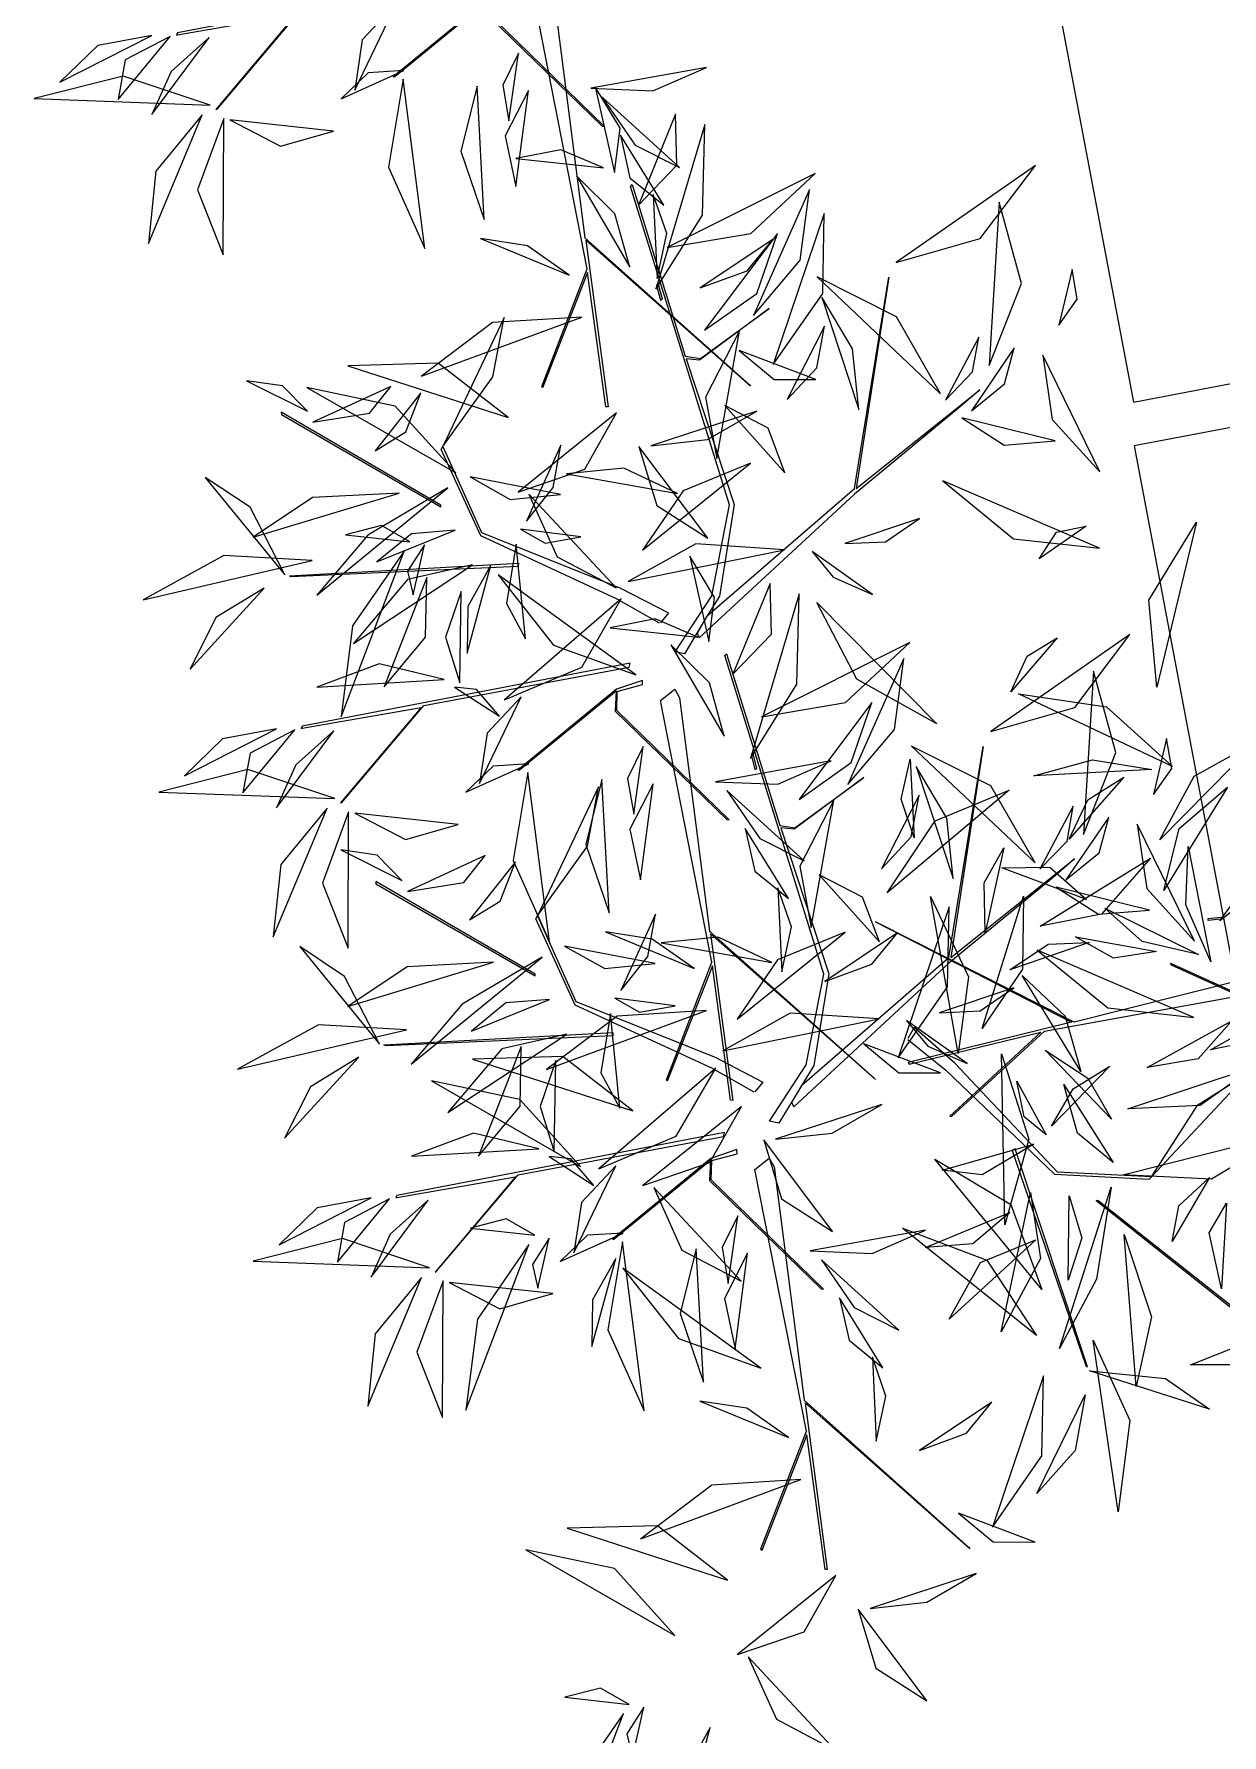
# Model space of a CAD drawing. Header units: centimetres. Extents: x 197412 to 267601, y -375791 to -305433.
# Drawn here: x 206069 to 207416, y -352221 to -350293 of the extents above; entities that cross this region are included whole.
import ezdxf

# ---------------------------------------------------------------- set-up
doc = ezdxf.new("R2010")
doc.units = ezdxf.units.CM
doc.layers.add('3-BAT C-Niveau 0', color=250, linetype='Continuous')

# ---------------------------------------------------------------- blocks, each defined once
blk = doc.blocks.new('Groupe-223-1')
at = {"linetype": 'Continuous', "flags": 128}
for points in [[(12379.01, -47828.89), (12392.49, -47826.54), (12383.37, -47837.36), (12383.51, -47837.31), (12392.8, -47826.32), (12416.06, -47821.97), (12416.19, -47821.53), (12379.02, -47828.67), (12378.9, -47828.91), (12378.97, -47828.9)], [(12433.67, -47895.58), (12428.88, -47892.84), (12413.4, -47885.69), (12408.93, -47875.89), (12409.11, -47875.55), (12413.47, -47885.29), (12429.25, -47891.59), (12434.69, -47894.4), (12433.77, -47895.53)], [(12393.15, -47907.48), (12406.63, -47905.13), (12397.51, -47915.95), (12397.65, -47915.9), (12406.95, -47904.91), (12430.21, -47900.56), (12430.33, -47900.12), (12393.16, -47907.26), (12393.05, -47907.5), (12393.12, -47907.49)], [(12444.39, -47948.75), (12439.59, -47946.01), (12424.12, -47938.86), (12419.64, -47929.07), (12419.82, -47928.73), (12424.18, -47938.47), (12439.96, -47944.77), (12445.4, -47947.58), (12444.48, -47948.7)], [(12403.87, -47960.66), (12417.34, -47958.31), (12408.22, -47969.13), (12408.36, -47969.07), (12417.66, -47958.09), (12440.92, -47953.74), (12441.05, -47953.3), (12403.88, -47960.44), (12403.76, -47960.68), (12403.83, -47960.67)]]:
    blk.add_lwpolyline(points, dxfattribs=at)
for points in [[(12417.59, -47823.48), (12414.64, -47824.48), (12403.47, -47833.64), (12403.65, -47833.61), (12414.6, -47824.66), (12414.5, -47826.97), (12427.16, -47839.25), (12427.42, -47839.29), (12414.68, -47826.89), (12414.74, -47824.71), (12417.6, -47823.95)], [(12444, -47868.72), (12425.31, -47852.17), (12427.83, -47871.07), (12427.59, -47871.05), (12425.52, -47855.83), (12420.4, -47868.9), (12420.31, -47868.73), (12425.46, -47855.4), (12419.63, -47825.73), (12421.24, -47824.46), (12421.8, -47825.43), (12425.2, -47851.88), (12443.83, -47868.53)], [(12435.44, -47898.82), (12439.6, -47892.46), (12441.6, -47882.17), (12430.38, -47846.07), (12430.55, -47845.87), (12436.59, -47865.31), (12438.3, -47865.59), (12446.11, -47859.91), (12438.21, -47865.76), (12436.7, -47865.6), (12442.14, -47882.13), (12440.47, -47892.52), (12439.08, -47894.74), (12455.78, -47880.31), (12459.67, -47856.36), (12455.98, -47880.3), (12470, -47869.11), (12467.58, -47871.22), (12455.78, -47880.94), (12438.17, -47897.22), (12437.98, -47896.72), (12439.08, -47894.74), (12436.49, -47899.05)], [(12408.86, -47882.37), (12408.86, -47882.18), (12390.78, -47871.66), (12390.81, -47871.93)], [(12391.92, -47890.31), (12391.7, -47890.19), (12417.68, -47888.77), (12417.66, -47889.16)], [(12446.15, -47952), (12450.31, -47945.63), (12452.31, -47935.35), (12441.09, -47899.25), (12441.26, -47899.04), (12447.31, -47918.49), (12449.01, -47918.77), (12456.83, -47913.08), (12448.92, -47918.93), (12447.42, -47918.78), (12452.85, -47935.3), (12451.18, -47945.7), (12449.8, -47947.92), (12466.49, -47933.48), (12470.38, -47909.54), (12466.69, -47933.48), (12480.71, -47922.29), (12478.29, -47924.39), (12466.49, -47934.12), (12448.88, -47950.4), (12448.69, -47949.89), (12449.8, -47947.92), (12447.2, -47952.23)], [(12431.74, -47902.07), (12428.78, -47903.07), (12417.61, -47912.23), (12417.79, -47912.2), (12428.75, -47903.25), (12428.64, -47905.56), (12441.3, -47917.84), (12441.57, -47917.88), (12428.82, -47905.48), (12428.88, -47903.3), (12431.74, -47902.54)], [(12458.15, -47947.31), (12439.45, -47930.77), (12441.97, -47949.66), (12441.73, -47949.64), (12439.67, -47934.42), (12434.54, -47947.49), (12434.46, -47947.33), (12439.61, -47933.99), (12433.78, -47904.32), (12435.39, -47903.05), (12435.94, -47904.02), (12439.34, -47930.47), (12457.97, -47947.12)], [(12419.57, -47935.55), (12419.58, -47935.36), (12401.49, -47924.84), (12401.52, -47925.1)], [(12402.64, -47943.49), (12402.41, -47943.37), (12428.39, -47941.95), (12428.37, -47942.34)], [(12442.45, -47955.24), (12439.49, -47956.25), (12428.32, -47965.41), (12428.5, -47965.38), (12439.46, -47956.43), (12439.35, -47958.74), (12452.01, -47971.02), (12452.28, -47971.06), (12439.53, -47958.66), (12439.59, -47956.48), (12442.46, -47955.72)], [(12468.86, -48000.48), (12450.17, -47983.94), (12452.68, -48002.84), (12452.44, -48002.82), (12450.38, -47987.59), (12445.26, -48000.67), (12445.17, -48000.5), (12450.32, -47987.17), (12444.49, -47957.49), (12446.1, -47956.23), (12446.65, -47957.2), (12450.06, -47983.65), (12468.69, -48000.29)]]:
    blk.add_lwpolyline(points, close=True, dxfattribs=at)
at = {"linetype": 'Continuous'}
for points in [[(12403.86, -47825.33, -207.06), (12399.97, -47829.45, -208.24), (12399.11, -47835.16, -209.24), (12399.11, -47835.16, -209.24), (12403.86, -47825.33, -207.06)], [(12376.11, -47828.95, -174.84), (12369.99, -47830.09, -175.45), (12365.68, -47834.27, -176.76), (12365.68, -47834.27, -176.76), (12376.11, -47828.95, -174.84)], [(12378.18, -47829.08, -174.58), (12373.1, -47831.73, -172.2), (12372.28, -47836.22, -168.43), (12372.28, -47836.22, -168.43), (12378.18, -47829.08, -174.58)], [(12382.59, -47829.2, -186.97), (12378.29, -47833.04, -187.38), (12376.12, -47837.93, -185.5), (12376.12, -47837.93, -185.5), (12382.59, -47829.2, -186.97)], [(12417.67, -47830.98, -197.01), (12415.91, -47834.58, -196.39), (12416.6, -47838.65, -196.61), (12416.6, -47838.65, -196.61), (12417.67, -47830.98, -197.01)], [(12425.89, -47834.95, -183.78), (12432.92, -47835.23, -183.14), (12438.98, -47832.59, -184.94), (12438.98, -47832.59, -184.94), (12425.89, -47834.95, -183.78)], [(12382.72, -47836.86, -186.41), (12372.85, -47833.56, -187.61), (12362.75, -47836.12, -186.97), (12362.75, -47836.12, -186.97), (12382.72, -47836.86, -186.41)], [(12404.69, -47832.93, -179.83), (12400.65, -47833.18, -178.67), (12397.56, -47836.15, -177.99), (12397.56, -47836.15, -177.99), (12404.69, -47832.93, -179.83)], [(12404.61, -47833.92, -179.52), (12402.94, -47843.9, -178.73), (12407.06, -47853.09, -177.91), (12407.06, -47853.09, -177.91), (12404.61, -47833.92, -179.52)], [(12412.98, -47834.7, -247.3), (12411.15, -47842.07, -244.69), (12413.8, -47849.83, -243.35), (12413.8, -47849.83, -243.35), (12412.98, -47834.7, -247.3)], [(12412.98, -47834.7, -247.3), (12411.15, -47842.07, -244.69), (12413.8, -47849.83, -243.35), (12413.8, -47849.83, -243.35), (12412.98, -47834.7, -247.3)], [(12418.8, -47835.2, -186.16), (12416.16, -47840.33, -185.75), (12417.37, -47846.07, -185.13), (12417.37, -47846.07, -185.13), (12418.8, -47835.2, -186.16)], [(12428.56, -47844.48, -183.73), (12429.2, -47839.48, -181.29), (12426.38, -47834.8, -179.52), (12426.38, -47834.8, -179.52), (12428.56, -47844.48, -183.73)], [(12427.16, -47835.96, -176.88), (12430.89, -47841.38, -176.9), (12435.93, -47843.93, -174.04), (12435.93, -47843.93, -174.04), (12427.16, -47835.96, -176.88)], [(12381.82, -47837.95, -186.4), (12376.57, -47844.34, -186.75), (12375.73, -47852.54, -187), (12375.73, -47852.54, -187), (12381.82, -47837.95, -186.4)], [(12384.27, -47838.36, -182.25), (12381.3, -47846.44, -178.08), (12384.21, -47853.82, -173.29), (12384.21, -47853.82, -173.29), (12384.27, -47838.36, -182.25)], [(12384.97, -47838.52, -181.99), (12390.71, -47841.52, -181.12), (12396.71, -47839.8, -179.03), (12396.71, -47839.8, -179.03), (12384.97, -47838.52, -181.99)], [(12431.27, -47848.18, -194.21), (12435.64, -47843.65, -192.81), (12435.5, -47837.89, -190.06), (12435.5, -47837.89, -190.06), (12431.27, -47848.18, -194.21)], [(12431.27, -47848.18, -194.21), (12435.64, -47843.65, -192.81), (12435.5, -47837.89, -190.06), (12435.5, -47837.89, -190.06), (12431.27, -47848.18, -194.21)], [(12429.24, -47840.27, -161.32), (12430.32, -47845.09, -161.24), (12434.14, -47848.2, -160.95), (12434.14, -47848.2, -160.95), (12429.24, -47840.27, -161.32)], [(12433.27, -47857.72, -206.43), (12438.54, -47849.32, -204.4), (12438.81, -47839.06, -204.36), (12438.81, -47839.06, -204.36), (12433.27, -47857.72, -206.43)], [(12433.27, -47857.72, -206.43), (12438.54, -47849.32, -204.4), (12438.81, -47839.06, -204.36), (12438.81, -47839.06, -204.36), (12433.27, -47857.72, -206.43)], [(12427.31, -47843.98, -183.47), (12422.47, -47841.91, -183.7), (12417.36, -47842.92, -184.07), (12417.36, -47842.92, -184.07), (12427.31, -47843.98, -183.47)], [(12427.31, -47843.98, -183.47), (12422.47, -47841.91, -183.7), (12417.36, -47842.92, -184.07), (12417.36, -47842.92, -184.07), (12427.31, -47843.98, -183.47)], [(12460.51, -47854.69, -215.07), (12470.03, -47851.96, -213.8), (12476.28, -47843.69, -214.42), (12476.28, -47843.69, -214.42), (12460.51, -47854.69, -215.07)], [(12430.29, -47855.21, -199.98), (12428.62, -47849.18, -200.36), (12424.24, -47844.87, -199.46), (12424.24, -47844.87, -199.46), (12430.29, -47855.21, -199.98)], [(12434.52, -47853.01, -194.97), (12444.02, -47851.39, -192.57), (12451.33, -47844.59, -191.31), (12451.33, -47844.59, -191.31), (12434.52, -47853.01, -194.97)], [(12433.39, -47856.51, -223.21), (12434.49, -47851.42, -222.61), (12432.95, -47846.99, -220.88), (12432.95, -47846.99, -220.88), (12433.39, -47856.51, -223.21)], [(12433.39, -47856.51, -223.21), (12434.49, -47851.42, -222.61), (12432.95, -47846.99, -220.88), (12432.95, -47846.99, -220.88), (12433.39, -47856.51, -223.21)], [(12444.31, -47860.7, -201.48), (12449.6, -47854.44, -202.35), (12450.67, -47846.4, -201.76), (12450.67, -47846.4, -201.76), (12444.31, -47860.7, -201.48)], [(12471.04, -47866.37, -228.35), (12474.71, -47857.06, -229.1), (12472.18, -47847.85, -232.12), (12472.18, -47847.85, -232.12), (12471.04, -47866.37, -228.35)], [(12446.56, -47866.26, -207.25), (12452.18, -47858.21, -205.29), (12452.35, -47849.14, -201.98), (12452.35, -47849.14, -201.98), (12446.56, -47866.26, -207.25)], [(12423.44, -47856.11, -228.81), (12418.7, -47852.79, -229.15), (12413.38, -47851.98, -227.32), (12413.38, -47851.98, -227.32), (12423.44, -47856.11, -228.81)], [(12438.28, -47857.58, -210.84), (12443.61, -47855.63, -209.98), (12446.5, -47852.08, -207.2), (12446.5, -47852.08, -207.2), (12438.28, -47857.58, -210.84)], [(12438.78, -47862.38, -207.16), (12444.7, -47858.2, -205.48), (12447.05, -47851.39, -203.83), (12447.05, -47851.39, -203.83), (12438.78, -47862.38, -207.16)], [(12438.78, -47862.38, -207.16), (12444.7, -47858.2, -205.48), (12447.05, -47851.39, -203.83), (12447.05, -47851.39, -203.83), (12438.78, -47862.38, -207.16)], [(12478.96, -47861.8, -211.21), (12481.03, -47858.85, -209.03), (12480.45, -47855.47, -206.71), (12480.45, -47855.47, -206.71), (12478.96, -47861.8, -211.21)], [(12478.96, -47861.8, -211.21), (12481.03, -47858.85, -209.03), (12480.45, -47855.47, -206.71), (12480.45, -47855.47, -206.71), (12478.96, -47861.8, -211.21)], [(12433.78, -47858.97, -203.84), (12434.01, -47858.86, -203.87), (12433.56, -47857.18, -202.04), (12433.34, -47857.28, -202.02), (12433.78, -47858.97, -203.84)], [(12465.54, -47869.57, -228.97), (12460.54, -47860.85, -227.8), (12451.53, -47856.32, -227.09), (12451.53, -47856.32, -227.09), (12465.54, -47869.57, -228.97)], [(12456.27, -47871.35, -196.26), (12455.54, -47864.49, -195.05), (12452.07, -47858.63, -196.39), (12452.07, -47858.63, -196.39), (12456.27, -47871.35, -196.26)], [(12424.85, -47860.88, -225.36), (12414.73, -47861.51, -224.7), (12406.69, -47867.59, -224), (12406.69, -47867.59, -224), (12424.85, -47860.88, -225.36)], [(12409.11, -47875.55, -197.23), (12414.77, -47867.67, -194.28), (12416.05, -47860.93, -188.42), (12416.05, -47860.93, -188.42), (12409.11, -47875.55, -197.23)], [(12442.73, -47862.45, -188.89), (12438.87, -47869.95, -185.79), (12440.17, -47876.9, -181.22), (12440.17, -47876.9, -181.22), (12442.73, -47862.45, -188.89)], [(12448.13, -47870.23, -195.33), (12451.51, -47866.63, -195.1), (12452.39, -47861.9, -194.26), (12452.39, -47861.9, -194.26), (12448.13, -47870.23, -195.33)], [(12466.08, -47870.29, -229.3), (12469.17, -47867.1, -228.25), (12469.86, -47863.15, -226.49), (12469.86, -47863.15, -226.49), (12466.08, -47870.29, -229.3)], [(12442.71, -47864.68, -215.21), (12446.66, -47867.95, -213.09), (12451.39, -47867.95, -210.46), (12451.39, -47867.95, -210.46), (12442.71, -47864.68, -215.21)], [(12469.04, -47871.5, -232.75), (12472.79, -47868.43, -233.5), (12473.88, -47864.38, -235.42), (12473.88, -47864.38, -235.42), (12469.04, -47871.5, -232.75)], [(12477.13, -47865.2, -212.86), (12478.2, -47872.47, -209.91), (12483.61, -47878.43, -208.14), (12483.61, -47878.43, -208.14), (12477.13, -47865.2, -212.86)], [(12477.13, -47865.2, -212.86), (12478.2, -47872.47, -209.91), (12483.61, -47878.43, -208.14), (12483.61, -47878.43, -208.14), (12477.13, -47865.2, -212.86)], [(12416.5, -47872.26, -220.85), (12408.58, -47866.11, -221.31), (12398.32, -47866.39, -222.56), (12398.32, -47866.39, -222.56), (12416.5, -47872.26, -220.85)], [(12393.74, -47871.56, -211.6), (12390.94, -47868.67, -211.07), (12386.84, -47868.09, -211.1), (12386.84, -47868.09, -211.1), (12393.74, -47871.56, -211.6)], [(12410.56, -47878.55, -220.09), (12403.69, -47870.96, -220.53), (12393.68, -47868.86, -219.34), (12393.68, -47868.86, -219.34), (12410.56, -47878.55, -220.09)], [(12394.38, -47872.8, -202.5), (12400.78, -47871.78, -200.11), (12403.21, -47868.73, -195.35), (12403.21, -47868.73, -195.35), (12394.38, -47872.8, -202.5)], [(12401.43, -47876.04, -218.46), (12404.89, -47873.89, -216.39), (12406.62, -47869.45, -215.43), (12406.62, -47869.45, -215.43), (12401.43, -47876.04, -218.46)], [(12447.89, -47878.53, -184.69), (12445.97, -47873.47, -183.17), (12441.06, -47870.9, -181.63), (12441.06, -47870.9, -181.63), (12447.89, -47878.53, -184.69)], [(12417.65, -47880.71, -210.57), (12425.22, -47878.12, -206.9), (12428.81, -47871.75, -202.54), (12428.81, -47871.75, -202.54), (12417.65, -47880.71, -210.57)], [(12432.69, -47875.48, -200.44), (12439.1, -47874.77, -199.26), (12444.71, -47871.53, -200.49), (12444.71, -47871.53, -200.49), (12432.69, -47875.48, -200.44)], [(12467.95, -47872.31, -232.48), (12472.75, -47875.38, -232.45), (12478.52, -47874.91, -231.83), (12478.52, -47874.91, -231.83), (12467.95, -47872.31, -232.48)], [(12418.59, -47884.01, -202.12), (12421.63, -47880.18, -201.54), (12422.49, -47875.38, -202.14), (12422.49, -47875.38, -202.14), (12418.59, -47884.01, -202.12)], [(12431.34, -47875.55, -200.73), (12433.35, -47882.24, -197.34), (12439.14, -47885.94, -193.77), (12439.14, -47885.94, -193.77), (12431.34, -47875.55, -200.73)], [(12431.34, -47875.55, -200.73), (12433.35, -47882.24, -197.34), (12439.14, -47885.94, -193.77), (12439.14, -47885.94, -193.77), (12431.34, -47875.55, -200.73)], [(12391.2, -47890.11, -214.21), (12387.24, -47882.44, -211.43), (12382.16, -47879.05, -206.15), (12382.16, -47879.05, -206.15), (12391.2, -47890.11, -214.21)], [(12412.19, -47879, -199.77), (12416.75, -47881.56, -197.57), (12422.46, -47880.98, -196.35), (12422.46, -47880.98, -196.35), (12412.19, -47879, -199.77)], [(12435.71, -47880.87, -185.42), (12429.61, -47878.01, -185.31), (12423.14, -47878.64, -184.01), (12423.14, -47878.64, -184.01), (12435.71, -47880.87, -185.42)], [(12443.99, -47877.42, -205.3), (12436.35, -47880.57, -204.92), (12431.75, -47887.29, -203.9), (12431.75, -47887.29, -203.9), (12443.99, -47877.42, -205.3)], [(12404.14, -47880.84, -221.24), (12394.34, -47881.34, -218.96), (12387.61, -47885.84, -214.31), (12387.61, -47885.84, -214.31), (12404.14, -47880.84, -221.24)], [(12409.66, -47880.24, -210.1), (12400.58, -47885.58, -209.96), (12394.8, -47892.38, -205.95), (12394.8, -47892.38, -205.95), (12409.66, -47880.24, -210.1)], [(12418.87, -47880.96, -217.22), (12422.06, -47888.04, -219.34), (12428.77, -47891.57, -221.55), (12428.77, -47891.57, -221.55), (12418.87, -47880.96, -217.22)], [(12465.78, -47879.45, -223.66), (12473.8, -47886, -222.36), (12483.54, -47887.07, -219.58), (12483.54, -47887.07, -219.58), (12465.78, -47879.45, -223.66)], [(12405.37, -47886.35, -213.12), (12402.14, -47884.5, -210.71), (12398.08, -47885.55, -208.62), (12398.08, -47885.55, -208.62), (12405.37, -47886.35, -213.12)], [(12405.37, -47886.35, -213.12), (12402.14, -47884.5, -210.71), (12398.08, -47885.55, -208.62), (12398.08, -47885.55, -208.62), (12405.37, -47886.35, -213.12)], [(12454.68, -47886.55, -172.05), (12459.31, -47886.34, -171.7), (12463.15, -47883.72, -172.02), (12463.15, -47883.72, -172.02), (12454.68, -47886.55, -172.05)], [(12454.68, -47886.55, -172.05), (12459.31, -47886.34, -171.7), (12463.15, -47883.72, -172.02), (12463.15, -47883.72, -172.02), (12454.68, -47886.55, -172.05)], [(12410.5, -47885.05, -207.72), (12405.53, -47885.43, -206.62), (12401.63, -47888.62, -205.86), (12401.63, -47888.62, -205.86), (12410.5, -47885.05, -207.72)], [(12407.03, -47886.69, -212.09), (12405.1, -47889.68, -209.87), (12405.74, -47892.37, -207.1), (12405.74, -47892.37, -207.1), (12407.03, -47886.69, -212.09)], [(12407.03, -47886.69, -212.09), (12405.1, -47889.68, -209.87), (12405.74, -47892.37, -207.1), (12405.74, -47892.37, -207.1), (12407.03, -47886.69, -212.09)], [(12417.42, -47886.62, -198.87), (12416.32, -47893.36, -195.41), (12418.46, -47897.36, -190.33), (12418.46, -47897.36, -190.33), (12417.42, -47886.62, -198.87)], [(12417.89, -47884.91, -202.35), (12420.7, -47886.5, -200.21), (12424.75, -47885.79, -199.09), (12424.75, -47885.79, -199.09), (12417.89, -47884.91, -202.35)], [(12447.85, -47887.26, -176.08), (12437.77, -47886.59, -174.79), (12430.13, -47890.85, -170.69), (12430.13, -47890.85, -170.69), (12447.85, -47887.26, -176.08)], [(12394.29, -47888.48, -223.19), (12384.28, -47887.91, -225.59), (12375.11, -47892.93, -225.79), (12375.11, -47892.93, -225.79), (12394.29, -47888.48, -223.19)], [(12394.29, -47888.48, -223.19), (12384.28, -47887.91, -225.59), (12375.11, -47892.93, -225.79), (12375.11, -47892.93, -225.79), (12394.29, -47888.48, -223.19)], [(12404.72, -47887.41, -212.64), (12398.87, -47895.86, -211.07), (12397.57, -47906.2, -212.06), (12397.57, -47906.2, -212.06), (12404.72, -47887.41, -212.64)], [(12404.72, -47887.41, -212.64), (12398.87, -47895.86, -211.07), (12397.57, -47906.2, -212.06), (12397.57, -47906.2, -212.06), (12404.72, -47887.41, -212.64)], [(12439.27, -47897.65, -183.73), (12439.92, -47892.66, -181.29), (12437.09, -47887.98, -179.52), (12437.09, -47887.98, -179.52), (12439.27, -47897.65, -183.73)], [(12450.98, -47887.44, -171.59), (12453.37, -47890.35, -169.03), (12457.83, -47892.31, -167.96), (12457.83, -47892.31, -167.96), (12450.98, -47887.44, -171.59)], [(12412.46, -47888.97, -233.25), (12405.09, -47890.64, -238.65), (12398.97, -47897.86, -241.93), (12398.97, -47897.86, -241.93), (12412.46, -47888.97, -233.25)], [(12402.45, -47902.8, -189.87), (12407.15, -47897.15, -186.93), (12407.27, -47890.38, -183.27), (12407.27, -47890.38, -183.27), (12402.45, -47902.8, -189.87)], [(12414.56, -47888.99, -204.62), (12411.94, -47893.68, -205.07), (12411.86, -47898.98, -204.23), (12411.86, -47898.98, -204.23), (12414.56, -47888.99, -204.62)], [(12415.36, -47890.08, -204.31), (12421.66, -47898.07, -204.16), (12431, -47901.43, -202.67), (12431, -47901.43, -202.67), (12415.36, -47890.08, -204.31)], [(12388.85, -47891.59, -215.73), (12383.38, -47894.94, -216.78), (12380.44, -47900.77, -215.22), (12380.44, -47900.77, -215.22), (12388.85, -47891.59, -215.73)], [(12388.85, -47891.59, -215.73), (12383.38, -47894.94, -216.78), (12380.44, -47900.77, -215.22), (12380.44, -47900.77, -215.22), (12388.85, -47891.59, -215.73)], [(12411.19, -47891.98, -229.03), (12409.4, -47897.17, -227.48), (12411.02, -47902.32, -225.66), (12411.02, -47902.32, -225.66), (12411.19, -47891.98, -229.03)], [(12441.98, -47901.36, -194.21), (12446.35, -47896.83, -192.81), (12446.21, -47891.07, -190.06), (12446.21, -47891.07, -190.06), (12441.98, -47901.36, -194.21)], [(12441.98, -47901.36, -194.21), (12446.35, -47896.83, -192.81), (12446.21, -47891.07, -190.06), (12446.21, -47891.07, -190.06), (12441.98, -47901.36, -194.21)], [(12443.98, -47910.9, -206.43), (12449.25, -47902.49, -204.4), (12449.52, -47892.24, -204.36), (12449.52, -47892.24, -204.36), (12443.98, -47910.9, -206.43)], [(12443.98, -47910.9, -206.43), (12449.25, -47902.49, -204.4), (12449.52, -47892.24, -204.36), (12449.52, -47892.24, -204.36), (12443.98, -47910.9, -206.43)], [(12416.09, -47904.26, -178.9), (12424.86, -47900.55, -176.01), (12429.33, -47892.82, -172.29), (12429.33, -47892.82, -172.29), (12416.09, -47904.26, -178.9)], [(12416.09, -47904.26, -178.9), (12424.86, -47900.55, -176.01), (12429.33, -47892.82, -172.29), (12429.33, -47892.82, -172.29), (12416.09, -47904.26, -178.9)], [(12438.03, -47897.16, -183.47), (12433.19, -47895.08, -183.7), (12428.07, -47896.1, -184.07), (12428.07, -47896.1, -184.07), (12438.03, -47897.16, -183.47)], [(12438.03, -47897.16, -183.47), (12433.19, -47895.08, -183.7), (12428.07, -47896.1, -184.07), (12428.07, -47896.1, -184.07), (12438.03, -47897.16, -183.47)], [(12441, -47908.39, -199.98), (12439.33, -47902.35, -200.36), (12434.95, -47898.04, -199.46), (12434.95, -47898.04, -199.46), (12441, -47908.39, -199.98)], [(12445.23, -47906.19, -194.97), (12454.74, -47904.56, -192.57), (12462.04, -47897.76, -191.31), (12462.04, -47897.76, -191.31), (12445.23, -47906.19, -194.97)], [(12471.23, -47907.87, -215.07), (12480.74, -47905.13, -213.8), (12486.99, -47896.86, -214.42), (12486.99, -47896.86, -214.42), (12471.23, -47907.87, -215.07)], [(12409.27, -47901.97, -200.41), (12401.88, -47900.19, -200.32), (12394.81, -47902.82, -200.54), (12394.81, -47902.82, -200.54), (12409.27, -47901.97, -200.41)], [(12455.02, -47913.87, -201.48), (12460.31, -47907.62, -202.35), (12461.38, -47899.57, -201.76), (12461.38, -47899.57, -201.76), (12455.02, -47913.87, -201.48)], [(12481.75, -47919.54, -228.35), (12485.42, -47910.24, -229.1), (12482.89, -47901.03, -232.12), (12482.89, -47901.03, -232.12), (12481.75, -47919.54, -228.35)], [(12415.51, -47906.13, -177.75), (12412.92, -47903.09, -175.38), (12410.44, -47902.84, -172.12), (12410.44, -47902.84, -172.12), (12415.51, -47906.13, -177.75)], [(12418, -47903.92, -207.06), (12414.11, -47908.04, -208.24), (12413.25, -47913.75, -209.24), (12413.25, -47913.75, -209.24), (12418, -47903.92, -207.06)], [(12449.49, -47915.56, -207.16), (12455.41, -47911.38, -205.48), (12457.76, -47904.57, -203.83), (12457.76, -47904.57, -203.83), (12449.49, -47915.56, -207.16)], [(12449.49, -47915.56, -207.16), (12455.41, -47911.38, -205.48), (12457.76, -47904.57, -203.83), (12457.76, -47904.57, -203.83), (12449.49, -47915.56, -207.16)], [(12390.26, -47907.54, -174.84), (12384.13, -47908.68, -175.45), (12379.82, -47912.86, -176.76), (12379.82, -47912.86, -176.76), (12390.26, -47907.54, -174.84)], [(12392.33, -47907.67, -174.58), (12387.24, -47910.32, -172.2), (12386.42, -47914.81, -168.43), (12386.42, -47914.81, -168.43), (12392.33, -47907.67, -174.58)], [(12396.74, -47907.79, -186.97), (12392.43, -47911.64, -187.38), (12390.26, -47916.52, -185.5), (12390.26, -47916.52, -185.5), (12396.74, -47907.79, -186.97)], [(12431.82, -47909.57, -197.01), (12430.05, -47913.17, -196.39), (12430.75, -47917.24, -196.61), (12430.75, -47917.24, -196.61), (12431.82, -47909.57, -197.01)], [(12476.25, -47922.74, -228.97), (12471.25, -47914.02, -227.8), (12462.24, -47909.5, -227.09), (12462.24, -47909.5, -227.09), (12476.25, -47922.74, -228.97)], [(12489.68, -47914.98, -211.21), (12491.74, -47912.03, -209.03), (12491.16, -47908.64, -206.71), (12491.16, -47908.64, -206.71), (12489.68, -47914.98, -211.21)], [(12489.68, -47914.98, -211.21), (12491.74, -47912.03, -209.03), (12491.16, -47908.64, -206.71), (12491.16, -47908.64, -206.71), (12489.68, -47914.98, -211.21)], [(12418.84, -47911.52, -179.83), (12414.79, -47911.77, -178.67), (12411.7, -47914.74, -177.99), (12411.7, -47914.74, -177.99), (12418.84, -47911.52, -179.83)], [(12440.03, -47913.54, -183.78), (12447.07, -47913.83, -183.14), (12453.12, -47911.18, -184.94), (12453.12, -47911.18, -184.94), (12440.03, -47913.54, -183.78)], [(12444.49, -47912.14, -203.84), (12444.72, -47912.04, -203.87), (12444.27, -47910.36, -202.04), (12444.06, -47910.46, -202.02), (12444.49, -47912.14, -203.84)], [(12466.98, -47924.53, -196.26), (12466.25, -47917.66, -195.05), (12462.78, -47911.81, -196.39), (12462.78, -47911.81, -196.39), (12466.98, -47924.53, -196.26)], [(12396.87, -47915.45, -186.41), (12387, -47912.15, -187.61), (12376.9, -47914.72, -186.97), (12376.9, -47914.72, -186.97), (12396.87, -47915.45, -186.41)], [(12418.75, -47912.51, -179.52), (12417.09, -47922.49, -178.73), (12421.2, -47931.68, -177.91), (12421.2, -47931.68, -177.91), (12418.75, -47912.51, -179.52)], [(12427.13, -47913.3, -247.3), (12425.3, -47920.66, -244.69), (12427.95, -47928.42, -243.35), (12427.95, -47928.42, -243.35), (12427.13, -47913.3, -247.3)], [(12427.13, -47913.3, -247.3), (12425.3, -47920.66, -244.69), (12427.95, -47928.42, -243.35), (12427.95, -47928.42, -243.35), (12427.13, -47913.3, -247.3)], [(12432.95, -47913.79, -186.16), (12430.31, -47918.92, -185.75), (12431.52, -47924.66, -185.13), (12431.52, -47924.66, -185.13), (12432.95, -47913.79, -186.16)], [(12419.82, -47928.73, -197.23), (12425.49, -47920.85, -194.28), (12426.76, -47914.11, -188.42), (12426.76, -47914.11, -188.42), (12419.82, -47928.73, -197.23)], [(12441.3, -47914.55, -176.88), (12445.04, -47919.97, -176.9), (12450.08, -47922.52, -174.04), (12450.08, -47922.52, -174.04), (12441.3, -47914.55, -176.88)], [(12453.45, -47915.62, -188.89), (12449.58, -47923.12, -185.79), (12450.88, -47930.08, -181.22), (12450.88, -47930.08, -181.22), (12453.45, -47915.62, -188.89)], [(12458.84, -47923.41, -195.33), (12462.22, -47919.8, -195.1), (12463.1, -47915.08, -194.26), (12463.1, -47915.08, -194.26), (12458.84, -47923.41, -195.33)], [(12395.97, -47916.54, -186.4), (12390.72, -47922.93, -186.75), (12389.88, -47931.13, -187), (12389.88, -47931.13, -187), (12395.97, -47916.54, -186.4)], [(12398.42, -47916.95, -182.25), (12395.44, -47925.03, -178.08), (12398.35, -47932.41, -173.29), (12398.35, -47932.41, -173.29), (12398.42, -47916.95, -182.25)], [(12399.11, -47917.11, -181.99), (12404.85, -47920.11, -181.12), (12410.85, -47918.39, -179.03), (12410.85, -47918.39, -179.03), (12399.11, -47917.11, -181.99)], [(12476.79, -47923.47, -229.3), (12479.88, -47920.27, -228.25), (12480.57, -47916.33, -226.49), (12480.57, -47916.33, -226.49), (12476.79, -47923.47, -229.3)], [(12479.75, -47924.67, -232.75), (12483.5, -47921.61, -233.5), (12484.6, -47917.56, -235.42), (12484.6, -47917.56, -235.42), (12479.75, -47924.67, -232.75)], [(12443.38, -47918.86, -161.32), (12444.47, -47923.68, -161.24), (12448.28, -47926.79, -160.95), (12448.28, -47926.79, -160.95), (12443.38, -47918.86, -161.32)], [(12487.84, -47918.37, -212.86), (12488.91, -47925.64, -209.91), (12494.32, -47931.6, -208.14), (12494.32, -47931.6, -208.14), (12487.84, -47918.37, -212.86)], [(12487.84, -47918.37, -212.86), (12488.91, -47925.64, -209.91), (12494.32, -47931.6, -208.14), (12494.32, -47931.6, -208.14), (12487.84, -47918.37, -212.86)], [(12404.46, -47924.74, -211.6), (12401.65, -47921.85, -211.07), (12397.55, -47921.27, -211.1), (12397.55, -47921.27, -211.1), (12404.46, -47924.74, -211.6)], [(12405.1, -47925.98, -202.5), (12411.49, -47924.96, -200.11), (12413.92, -47921.91, -195.35), (12413.92, -47921.91, -195.35), (12405.1, -47925.98, -202.5)], [(12412.14, -47929.21, -218.46), (12415.6, -47927.07, -216.39), (12417.33, -47922.63, -215.43), (12417.33, -47922.63, -215.43), (12412.14, -47929.21, -218.46)], [(12458.6, -47931.71, -184.69), (12456.69, -47926.64, -183.17), (12451.77, -47924.08, -181.63), (12451.77, -47924.08, -181.63), (12458.6, -47931.71, -184.69)], [(12447.53, -47935.1, -223.21), (12448.63, -47930.01, -222.61), (12447.1, -47925.58, -220.88), (12447.1, -47925.58, -220.88), (12447.53, -47935.1, -223.21)], [(12447.53, -47935.1, -223.21), (12448.63, -47930.01, -222.61), (12447.1, -47925.58, -220.88), (12447.1, -47925.58, -220.88), (12447.53, -47935.1, -223.21)], [(12478.66, -47925.49, -232.48), (12483.46, -47928.56, -232.45), (12489.23, -47928.09, -231.83), (12489.23, -47928.09, -231.83), (12478.66, -47925.49, -232.48)], [(12429.3, -47937.19, -202.12), (12432.34, -47933.36, -201.54), (12433.2, -47928.56, -202.14), (12433.2, -47928.56, -202.14), (12429.3, -47937.19, -202.12)], [(12460.71, -47944.85, -207.25), (12466.32, -47936.8, -205.29), (12466.5, -47927.73, -201.98), (12466.5, -47927.73, -201.98), (12460.71, -47944.85, -207.25)], [(12437.58, -47934.7, -228.81), (12432.85, -47931.38, -229.15), (12427.53, -47930.57, -227.32), (12427.53, -47930.57, -227.32), (12437.58, -47934.7, -228.81)], [(12454.7, -47930.6, -205.3), (12447.06, -47933.75, -204.92), (12442.46, -47940.46, -203.9), (12442.46, -47940.46, -203.9), (12454.7, -47930.6, -205.3)], [(12452.42, -47936.18, -210.84), (12457.76, -47934.22, -209.98), (12460.64, -47930.68, -207.2), (12460.64, -47930.68, -207.2), (12452.42, -47936.18, -210.84)], [(12401.91, -47943.29, -214.21), (12397.95, -47935.61, -211.43), (12392.87, -47932.23, -206.15), (12392.87, -47932.23, -206.15), (12401.91, -47943.29, -214.21)], [(12422.9, -47932.18, -199.77), (12427.46, -47934.73, -197.57), (12433.17, -47934.15, -196.35), (12433.17, -47934.15, -196.35), (12422.9, -47932.18, -199.77)], [(12446.42, -47934.04, -185.42), (12440.32, -47931.18, -185.31), (12433.85, -47931.82, -184.01), (12433.85, -47931.82, -184.01), (12446.42, -47934.04, -185.42)], [(12476.49, -47932.63, -223.66), (12484.51, -47939.18, -222.36), (12494.25, -47940.25, -219.58), (12494.25, -47940.25, -219.58), (12476.49, -47932.63, -223.66)], [(12414.86, -47934.01, -221.24), (12405.05, -47934.52, -218.96), (12398.33, -47939.02, -214.31), (12398.33, -47939.02, -214.31), (12414.86, -47934.01, -221.24)], [(12420.38, -47933.42, -210.1), (12411.29, -47938.75, -209.96), (12405.51, -47945.56, -205.95), (12405.51, -47945.56, -205.95), (12420.38, -47933.42, -210.1)], [(12465.39, -47939.73, -172.05), (12470.03, -47939.52, -171.7), (12473.86, -47936.9, -172.02), (12473.86, -47936.9, -172.02), (12465.39, -47939.73, -172.05)], [(12465.39, -47939.73, -172.05), (12470.03, -47939.52, -171.7), (12473.86, -47936.9, -172.02), (12473.86, -47936.9, -172.02), (12465.39, -47939.73, -172.05)], [(12421.21, -47938.23, -207.72), (12416.25, -47938.61, -206.62), (12412.34, -47941.8, -205.86), (12412.34, -47941.8, -205.86), (12421.21, -47938.23, -207.72)], [(12428.6, -47938.09, -202.35), (12431.41, -47939.68, -200.21), (12435.46, -47938.96, -199.09), (12435.46, -47938.96, -199.09), (12428.6, -47938.09, -202.35)], [(12438.99, -47939.47, -225.36), (12428.87, -47940.1, -224.7), (12420.84, -47946.18, -224), (12420.84, -47946.18, -224), (12438.99, -47939.47, -225.36)], [(12428.13, -47939.8, -198.87), (12427.03, -47946.53, -195.41), (12429.17, -47950.54, -190.33), (12429.17, -47950.54, -190.33), (12428.13, -47939.8, -198.87)], [(12458.56, -47940.43, -176.08), (12448.48, -47939.76, -174.79), (12440.85, -47944.03, -170.69), (12440.85, -47944.03, -170.69), (12458.56, -47940.43, -176.08)], [(12461.69, -47940.62, -171.59), (12464.08, -47943.53, -169.03), (12468.54, -47945.48, -167.96), (12468.54, -47945.48, -167.96), (12461.69, -47940.62, -171.59)], [(12405, -47941.66, -223.19), (12395, -47941.09, -225.59), (12385.83, -47946.11, -225.79), (12385.83, -47946.11, -225.79), (12405, -47941.66, -223.19)], [(12405, -47941.66, -223.19), (12395, -47941.09, -225.59), (12385.83, -47946.11, -225.79), (12385.83, -47946.11, -225.79), (12405, -47941.66, -223.19)], [(12423.17, -47942.15, -233.25), (12415.8, -47943.82, -238.65), (12409.68, -47951.04, -241.93), (12409.68, -47951.04, -241.93), (12423.17, -47942.15, -233.25)], [(12413.16, -47955.98, -189.87), (12417.86, -47950.32, -186.93), (12417.98, -47943.55, -183.27), (12417.98, -47943.55, -183.27), (12413.16, -47955.98, -189.87)], [(12456.85, -47943.27, -215.21), (12460.8, -47946.54, -213.09), (12465.53, -47946.54, -210.46), (12465.53, -47946.54, -210.46), (12456.85, -47943.27, -215.21)], [(12399.57, -47944.77, -215.73), (12394.09, -47948.12, -216.78), (12391.16, -47953.94, -215.22), (12391.16, -47953.94, -215.22), (12399.57, -47944.77, -215.73)], [(12399.57, -47944.77, -215.73), (12394.09, -47948.12, -216.78), (12391.16, -47953.94, -215.22), (12391.16, -47953.94, -215.22), (12399.57, -47944.77, -215.73)], [(12430.64, -47950.85, -220.85), (12422.72, -47944.7, -221.31), (12412.47, -47944.98, -222.56), (12412.47, -47944.98, -222.56), (12430.64, -47950.85, -220.85)], [(12421.9, -47945.16, -229.03), (12420.12, -47950.35, -227.48), (12421.73, -47955.49, -225.66), (12421.73, -47955.49, -225.66), (12421.9, -47945.16, -229.03)], [(12426.8, -47957.43, -178.9), (12435.57, -47953.72, -176.01), (12440.04, -47946, -172.29), (12440.04, -47946, -172.29), (12426.8, -47957.43, -178.9)], [(12426.8, -47957.43, -178.9), (12435.57, -47953.72, -176.01), (12440.04, -47946, -172.29), (12440.04, -47946, -172.29), (12426.8, -47957.43, -178.9)], [(12424.71, -47957.14, -220.09), (12417.84, -47949.55, -220.53), (12407.82, -47947.45, -219.34), (12407.82, -47947.45, -219.34), (12424.71, -47957.14, -220.09)], [(12431.79, -47959.3, -210.57), (12439.36, -47956.71, -206.9), (12442.96, -47950.34, -202.54), (12442.96, -47950.34, -202.54), (12431.79, -47959.3, -210.57)], [(12446.83, -47954.07, -200.44), (12453.25, -47953.36, -199.26), (12458.86, -47950.12, -200.49), (12458.86, -47950.12, -200.49), (12446.83, -47954.07, -200.44)], [(12419.98, -47955.14, -200.41), (12412.59, -47953.36, -200.32), (12405.53, -47955.99, -200.54), (12405.53, -47955.99, -200.54), (12419.98, -47955.14, -200.41)], [(12445.48, -47954.14, -200.73), (12447.5, -47960.83, -197.34), (12453.28, -47964.53, -193.77), (12453.28, -47964.53, -193.77), (12445.48, -47954.14, -200.73)], [(12445.48, -47954.14, -200.73), (12447.5, -47960.83, -197.34), (12453.28, -47964.53, -193.77), (12453.28, -47964.53, -193.77), (12445.48, -47954.14, -200.73)], [(12426.22, -47959.31, -177.75), (12423.63, -47956.27, -175.38), (12421.15, -47956.01, -172.12), (12421.15, -47956.01, -172.12), (12426.22, -47959.31, -177.75)], [(12428.71, -47957.1, -207.06), (12424.83, -47961.22, -208.24), (12423.96, -47966.93, -209.24), (12423.96, -47966.93, -209.24), (12428.71, -47957.1, -207.06)], [(12433.02, -47959.55, -217.22), (12436.21, -47966.63, -219.34), (12442.92, -47970.16, -221.55), (12442.92, -47970.16, -221.55), (12433.02, -47959.55, -217.22)], [(12400.97, -47960.72, -174.84), (12394.85, -47961.86, -175.45), (12390.53, -47966.04, -176.76), (12390.53, -47966.04, -176.76), (12400.97, -47960.72, -174.84)], [(12403.04, -47960.84, -174.58), (12397.95, -47963.49, -172.2), (12397.14, -47967.99, -168.43), (12397.14, -47967.99, -168.43), (12403.04, -47960.84, -174.58)], [(12407.45, -47960.97, -186.97), (12403.14, -47964.81, -187.38), (12400.97, -47969.7, -185.5), (12400.97, -47969.7, -185.5), (12407.45, -47960.97, -186.97)], [(12419.52, -47964.94, -213.12), (12416.28, -47963.09, -210.71), (12412.22, -47964.14, -208.62), (12412.22, -47964.14, -208.62), (12419.52, -47964.94, -213.12)], [(12419.52, -47964.94, -213.12), (12416.28, -47963.09, -210.71), (12412.22, -47964.14, -208.62), (12412.22, -47964.14, -208.62), (12419.52, -47964.94, -213.12)], [(12442.53, -47962.75, -197.01), (12440.76, -47966.34, -196.39), (12441.46, -47970.42, -196.61), (12441.46, -47970.42, -196.61), (12442.53, -47962.75, -197.01)], [(12407.58, -47968.63, -186.41), (12397.71, -47965.33, -187.61), (12387.61, -47967.89, -186.97), (12387.61, -47967.89, -186.97), (12407.58, -47968.63, -186.41)], [(12421.17, -47965.28, -212.09), (12419.25, -47968.27, -209.87), (12419.88, -47970.96, -207.1), (12419.88, -47970.96, -207.1), (12421.17, -47965.28, -212.09)], [(12421.17, -47965.28, -212.09), (12419.25, -47968.27, -209.87), (12419.88, -47970.96, -207.1), (12419.88, -47970.96, -207.1), (12421.17, -47965.28, -212.09)], [(12429.55, -47964.7, -179.83), (12425.5, -47964.95, -178.67), (12422.41, -47967.92, -177.99), (12422.41, -47967.92, -177.99), (12429.55, -47964.7, -179.83)], [(12429.46, -47965.69, -179.52), (12427.8, -47975.67, -178.73), (12431.91, -47984.85, -177.91), (12431.91, -47984.85, -177.91), (12429.46, -47965.69, -179.52)], [(12450.74, -47966.72, -183.78), (12457.78, -47967, -183.14), (12463.84, -47964.36, -184.94), (12463.84, -47964.36, -184.94), (12450.74, -47966.72, -183.78)], [(12418.87, -47966, -212.64), (12413.02, -47974.45, -211.07), (12411.71, -47984.79, -212.06), (12411.71, -47984.79, -212.06), (12418.87, -47966, -212.64)], [(12418.87, -47966, -212.64), (12413.02, -47974.45, -211.07), (12411.71, -47984.79, -212.06), (12411.71, -47984.79, -212.06), (12418.87, -47966, -212.64)], [(12428.7, -47967.58, -204.62), (12426.08, -47972.27, -205.07), (12426.01, -47977.57, -204.23), (12426.01, -47977.57, -204.23), (12428.7, -47967.58, -204.62)], [(12437.84, -47966.47, -247.3), (12436.01, -47973.83, -244.69), (12438.66, -47981.59, -243.35), (12438.66, -47981.59, -243.35), (12437.84, -47966.47, -247.3)], [(12437.84, -47966.47, -247.3), (12436.01, -47973.83, -244.69), (12438.66, -47981.59, -243.35), (12438.66, -47981.59, -243.35), (12437.84, -47966.47, -247.3)], [(12443.66, -47966.97, -186.16), (12441.02, -47972.1, -185.75), (12442.23, -47977.84, -185.13), (12442.23, -47977.84, -185.13), (12443.66, -47966.97, -186.16)], [(12452.02, -47967.73, -176.88), (12455.75, -47973.15, -176.9), (12460.79, -47975.7, -174.04), (12460.79, -47975.7, -174.04), (12452.02, -47967.73, -176.88)], [(12406.68, -47969.72, -186.4), (12401.43, -47976.11, -186.75), (12400.59, -47984.31, -187), (12400.59, -47984.31, -187), (12406.68, -47969.72, -186.4)], [(12429.51, -47968.67, -204.31), (12435.81, -47976.66, -204.16), (12445.14, -47980.02, -202.67), (12445.14, -47980.02, -202.67), (12429.51, -47968.67, -204.31)], [(12409.13, -47970.13, -182.25), (12406.16, -47978.2, -178.08), (12409.07, -47985.59, -173.29), (12409.07, -47985.59, -173.29), (12409.13, -47970.13, -182.25)], [(12409.83, -47970.29, -181.99), (12415.56, -47973.29, -181.12), (12421.56, -47971.56, -179.03), (12421.56, -47971.56, -179.03), (12409.83, -47970.29, -181.99)], [(12454.09, -47972.04, -161.32), (12455.18, -47976.86, -161.24), (12458.99, -47979.97, -160.95), (12458.99, -47979.97, -160.95), (12454.09, -47972.04, -161.32)], [(12458.24, -47988.28, -223.21), (12459.34, -47983.19, -222.61), (12457.81, -47978.76, -220.88), (12457.81, -47978.76, -220.88), (12458.24, -47988.28, -223.21)], [(12458.24, -47988.28, -223.21), (12459.34, -47983.19, -222.61), (12457.81, -47978.76, -220.88), (12457.81, -47978.76, -220.88), (12458.24, -47988.28, -223.21)], [(12471.42, -47998.03, -207.25), (12477.03, -47989.97, -205.29), (12477.21, -47980.9, -201.98), (12477.21, -47980.9, -201.98), (12471.42, -47998.03, -207.25)], [(12448.29, -47987.87, -228.81), (12443.56, -47984.55, -229.15), (12438.24, -47983.75, -227.32), (12438.24, -47983.75, -227.32), (12448.29, -47987.87, -228.81)], [(12463.14, -47989.35, -210.84), (12468.47, -47987.4, -209.98), (12471.35, -47983.85, -207.2), (12471.35, -47983.85, -207.2), (12463.14, -47989.35, -210.84)], [(12449.7, -47992.65, -225.36), (12439.59, -47993.28, -224.7), (12431.55, -47999.36, -224), (12431.55, -47999.36, -224), (12449.7, -47992.65, -225.36)], [(12467.56, -47996.45, -215.21), (12471.51, -47999.71, -213.09), (12476.25, -47999.72, -210.46), (12476.25, -47999.72, -210.46), (12467.56, -47996.45, -215.21)], [(12441.36, -48004.03, -220.85), (12433.43, -47997.87, -221.31), (12423.18, -47998.16, -222.56), (12423.18, -47998.16, -222.56), (12441.36, -48004.03, -220.85)], [(12435.42, -48010.32, -220.09), (12428.55, -48002.73, -220.53), (12418.53, -48000.62, -219.34), (12418.53, -48000.62, -219.34), (12435.42, -48010.32, -220.09)], [(12442.5, -48012.47, -210.57), (12450.07, -48009.89, -206.9), (12453.67, -48003.52, -202.54), (12453.67, -48003.52, -202.54), (12442.5, -48012.47, -210.57)], [(12457.54, -48007.24, -200.44), (12463.96, -48006.54, -199.26), (12469.57, -48003.3, -200.49), (12469.57, -48003.3, -200.49), (12457.54, -48007.24, -200.44)], [(12456.19, -48007.32, -200.73), (12458.21, -48014.01, -197.34), (12463.99, -48017.71, -193.77), (12463.99, -48017.71, -193.77), (12456.19, -48007.32, -200.73)], [(12456.19, -48007.32, -200.73), (12458.21, -48014.01, -197.34), (12463.99, -48017.71, -193.77), (12463.99, -48017.71, -193.77), (12456.19, -48007.32, -200.73)], [(12443.73, -48012.72, -217.22), (12446.92, -48019.8, -219.34), (12453.63, -48023.34, -221.55), (12453.63, -48023.34, -221.55), (12443.73, -48012.72, -217.22)], [(12430.23, -48018.12, -213.12), (12426.99, -48016.27, -210.71), (12422.94, -48017.31, -208.62), (12422.94, -48017.31, -208.62), (12430.23, -48018.12, -213.12)], [(12430.23, -48018.12, -213.12), (12426.99, -48016.27, -210.71), (12422.94, -48017.31, -208.62), (12422.94, -48017.31, -208.62), (12430.23, -48018.12, -213.12)], [(12429.58, -48019.17, -212.64), (12423.73, -48027.63, -211.07), (12422.42, -48037.96, -212.06), (12422.42, -48037.96, -212.06), (12429.58, -48019.17, -212.64)], [(12429.58, -48019.17, -212.64), (12423.73, -48027.63, -211.07), (12422.42, -48037.96, -212.06), (12422.42, -48037.96, -212.06), (12429.58, -48019.17, -212.64)], [(12431.88, -48018.45, -212.09), (12429.96, -48021.45, -209.87), (12430.59, -48024.14, -207.1), (12430.59, -48024.14, -207.1), (12431.88, -48018.45, -212.09)], [(12431.88, -48018.45, -212.09), (12429.96, -48021.45, -209.87), (12430.59, -48024.14, -207.1), (12430.59, -48024.14, -207.1), (12431.88, -48018.45, -212.09)], [(12439.42, -48020.76, -204.62), (12436.79, -48025.45, -205.07), (12436.72, -48030.75, -204.23), (12436.72, -48030.75, -204.23), (12439.42, -48020.76, -204.62)]]:
    blk.add_polyline3d(points, dxfattribs=at)
blk = doc.blocks.new('Groupe-232-1')
at = {"linetype": 'Continuous', "flags": 128}
for points in [[(12458.14, -47929.43), (12480.37, -47940.78), (12461.86, -47945.35), (12461.97, -47945.57), (12476.89, -47941.92), (12466.6, -47951.47), (12466.78, -47951.49), (12477.31, -47941.82), (12507.06, -47936.4), (12507.65, -47934.43), (12506.55, -47934.28), (12480.68, -47940.78), (12458.38, -47929.52)], [(12509.9, -47937.47), (12510.05, -47940.59), (12505.6, -47954.34), (12505.57, -47954.16), (12509.9, -47940.69), (12507.78, -47941.63), (12491.72, -47934.34), (12491.59, -47934.11), (12507.79, -47941.44), (12509.8, -47940.58), (12509.46, -47937.64)], [(12481.99, -47979.7), (12482.18, -47979.87), (12474, -47955.17), (12473.65, -47955.33)], [(12483.19, -47961.04), (12483.36, -47960.96), (12499.77, -47973.95), (12499.51, -47974.02)]]:
    blk.add_lwpolyline(points, close=True, dxfattribs=at)
blk.add_lwpolyline([(12461.82, -47942.77), (12466.13, -47946.23), (12478.44, -47958.02), (12489.19, -47958.6), (12489.45, -47958.32), (12478.78, -47957.81), (12467.15, -47945.43), (12462.55, -47941.39), (12461.83, -47942.66)], dxfattribs=at)
at = {"linetype": 'Continuous'}
for points in [[(12476.7, -47888.27, -211.21), (12478.69, -47885.27, -209.03), (12482.05, -47884.57, -206.71), (12482.05, -47884.57, -206.71), (12476.7, -47888.27, -211.21)], [(12476.7, -47888.27, -211.21), (12478.69, -47885.27, -209.03), (12482.05, -47884.57, -206.71), (12482.05, -47884.57, -206.71), (12476.7, -47888.27, -211.21)], [(12490.07, -47902.84, -215.07), (12489.13, -47892.98, -213.8), (12494.54, -47884.14, -214.42), (12494.54, -47884.14, -214.42), (12490.07, -47902.84, -215.07)], [(12465.1, -47906.99, -223.66), (12456.06, -47901.92, -222.36), (12451.51, -47893.24, -219.58), (12451.51, -47893.24, -219.58), (12465.1, -47906.99, -223.66)], [(12473.51, -47903.36, -229.3), (12475.35, -47899.32, -228.25), (12478.77, -47897.23, -226.49), (12478.77, -47897.23, -226.49), (12473.51, -47903.36, -229.3)], [(12474.38, -47903.6, -228.97), (12484.33, -47905.07, -227.8), (12491.83, -47911.8, -227.09), (12491.83, -47911.8, -227.09), (12474.38, -47903.6, -228.97)], [(12490.4, -47920.12, -201.48), (12494.29, -47912.91, -202.35), (12501.38, -47908.97, -201.76), (12501.38, -47908.97, -201.76), (12490.4, -47920.12, -201.48)], [(12462.54, -47919.92, -172.05), (12461.05, -47915.53, -171.7), (12462.08, -47911, -172.02), (12462.08, -47911, -172.02), (12462.54, -47919.92, -172.05)], [(12462.54, -47919.92, -172.05), (12461.05, -47915.53, -171.7), (12462.08, -47911, -172.02), (12462.08, -47911, -172.02), (12462.54, -47919.92, -172.05)], [(12476.11, -47912.89, -196.26), (12482.76, -47911.05, -195.05), (12489.49, -47912.14, -196.39), (12489.49, -47912.14, -196.39), (12476.11, -47912.89, -196.26)], [(12480.13, -47920.05, -195.33), (12482.25, -47915.58, -195.1), (12486.32, -47913.04, -194.26), (12486.32, -47913.04, -194.26), (12480.13, -47920.05, -195.33)], [(12459.49, -47926.15, -207.25), (12464.93, -47917.98, -205.29), (12473.31, -47914.5, -201.98), (12473.31, -47914.5, -201.98), (12459.49, -47926.15, -207.25)], [(12490.85, -47925.88, -207.16), (12492.58, -47918.84, -205.48), (12498.06, -47914.17, -203.83), (12498.06, -47914.17, -203.83), (12490.85, -47925.88, -207.16)], [(12490.85, -47925.88, -207.16), (12492.58, -47918.84, -205.48), (12498.06, -47914.17, -203.83), (12498.06, -47914.17, -203.83), (12490.85, -47925.88, -207.16)], [(12497.21, -47929.31, -206.43), (12503.1, -47921.32, -204.4), (12512.55, -47917.33, -204.36), (12512.55, -47917.33, -204.36), (12497.21, -47929.31, -206.43)], [(12497.21, -47929.31, -206.43), (12503.1, -47921.32, -204.4), (12512.55, -47917.33, -204.36), (12512.55, -47917.33, -204.36), (12497.21, -47929.31, -206.43)], [(12470.59, -47930.69, -210.84), (12470.46, -47925.01, -209.98), (12472.71, -47921.03, -207.2), (12472.71, -47921.03, -207.2), (12470.59, -47930.69, -210.84)], [(12496.19, -47933.95, -183.78), (12493.35, -47927.5, -183.14), (12493.6, -47920.9, -184.94), (12493.6, -47920.9, -184.94), (12496.19, -47933.95, -183.78)], [(12472.49, -47923.31, -184.69), (12477.91, -47923.24, -183.17), (12482.09, -47926.88, -181.63), (12482.09, -47926.88, -181.63), (12472.49, -47923.31, -184.69)], [(12489.35, -47922.22, -188.89), (12483.78, -47928.57, -185.79), (12476.83, -47929.9, -181.22), (12476.83, -47929.9, -181.22), (12489.35, -47922.22, -188.89)], [(12464.38, -47926.54, -176.08), (12468.7, -47935.67, -174.79), (12467.52, -47944.34, -170.69), (12467.52, -47944.34, -170.69), (12464.38, -47926.54, -176.08)], [(12474.95, -47926.53, -205.3), (12474.81, -47934.8, -204.92), (12470.24, -47941.53, -203.9), (12470.24, -47941.53, -203.9), (12474.95, -47926.53, -205.3)], [(12494.78, -47933.13, -176.88), (12488.38, -47931.64, -176.9), (12484.16, -47927.88, -174.04), (12484.16, -47927.88, -174.04), (12494.78, -47933.13, -176.88)], [(12495.86, -47929.28, -203.84), (12495.87, -47929.04, -203.87), (12497.6, -47928.84, -202.04), (12497.59, -47929.08, -202.02), (12495.86, -47929.28, -203.84)], [(12490.02, -47932.77, -161.32), (12485.13, -47933.53, -161.24), (12480.84, -47931.11, -160.95), (12480.84, -47931.11, -160.95), (12490.02, -47932.77, -161.32)], [(12473.38, -47934.85, -223.21), (12477.72, -47931.97, -222.61), (12482.4, -47931.77, -220.88), (12482.4, -47931.77, -220.88), (12473.38, -47934.85, -223.21)], [(12473.38, -47934.85, -223.21), (12477.72, -47931.97, -222.61), (12482.4, -47931.77, -220.88), (12482.4, -47931.77, -220.88), (12473.38, -47934.85, -223.21)], [(12474.77, -47935.5, -185.42), (12479.67, -47940.13, -185.31), (12481.44, -47946.39, -184.01), (12481.44, -47946.39, -184.01), (12474.77, -47935.5, -185.42)], [(12498.55, -47940.63, -186.16), (12494.74, -47944.97, -185.75), (12488.95, -47945.94, -185.13), (12488.95, -47945.94, -185.13), (12498.55, -47940.63, -186.16)], [(12502.89, -47940.14, -197.01), (12500.19, -47943.1, -196.39), (12496.14, -47943.94, -196.61), (12496.14, -47943.94, -196.61), (12502.89, -47940.14, -197.01)], [(12472.44, -47944.4, -225.36), (12475.55, -47954.04, -224.7), (12472.83, -47963.75, -224), (12472.83, -47963.75, -224), (12472.44, -47944.4, -225.36)], [(12477.4, -47943.96, -228.81), (12482.22, -47947.15, -229.15), (12484.91, -47951.81, -227.32), (12484.91, -47951.81, -227.32), (12477.4, -47943.96, -228.81)], [(12478.11, -47952.58, -202.12), (12480.56, -47948.35, -201.54), (12484.71, -47945.8, -202.14), (12484.71, -47945.8, -202.14), (12478.11, -47952.58, -202.12)], [(12501.14, -47945.87, -247.3), (12494.96, -47950.26, -244.69), (12486.76, -47950.63, -243.35), (12486.76, -47950.63, -243.35), (12501.14, -47945.87, -247.3)], [(12501.14, -47945.87, -247.3), (12494.96, -47950.26, -244.69), (12486.76, -47950.63, -243.35), (12486.76, -47950.63, -243.35), (12501.14, -47945.87, -247.3)], [(12489.45, -47958.32, -197.23), (12494.71, -47950.16, -194.28), (12500.51, -47946.51, -188.42), (12500.51, -47946.51, -188.42), (12489.45, -47958.32, -197.23)], [(12477.52, -47953.57, -202.35), (12475.02, -47951.52, -200.21), (12474.2, -47947.5, -199.09), (12474.2, -47947.5, -199.09), (12477.52, -47953.57, -202.35)], [(12485.11, -47956.71, -199.77), (12481.06, -47953.39, -197.57), (12479.51, -47947.87, -196.35), (12479.51, -47947.87, -196.35), (12485.11, -47956.71, -199.77)], [(12504.93, -47953.38, -179.52), (12496.25, -47958.58, -178.73), (12486.19, -47958.11, -177.91), (12486.19, -47958.11, -177.91), (12504.93, -47953.38, -179.52)], [(12476.1, -47954.62, -198.87), (12470.24, -47958.11, -195.41), (12465.72, -47957.59, -190.33), (12465.72, -47957.59, -190.33), (12476.1, -47954.62, -198.87)], [(12464.9, -47956.33, -220.85), (12473.52, -47961.45, -221.31), (12477.01, -47971.1, -222.56), (12477.01, -47971.1, -222.56), (12464.9, -47956.33, -220.85)], [(12484.88, -47959.51, -210.1), (12483.23, -47969.92, -209.96), (12479.02, -47977.79, -205.95), (12479.02, -47977.79, -205.95), (12484.88, -47959.51, -210.1)], [(12491.8, -47965.64, -218.46), (12492.54, -47961.63, -216.39), (12496.03, -47958.4, -215.43), (12496.03, -47958.4, -215.43), (12491.8, -47965.64, -218.46)], [(12475.73, -47960.1, -233.25), (12476.87, -47967.57, -238.65), (12472.39, -47975.91, -241.93), (12472.39, -47975.91, -241.93), (12475.73, -47960.1, -233.25)], [(12480.1, -47960.49, -207.72), (12481.56, -47965.25, -206.62), (12480.01, -47970.05, -205.86), (12480.01, -47970.05, -205.86), (12480.1, -47960.49, -207.72)], [(12497.39, -47971.01, -202.5), (12496, -47964.68, -200.11), (12497.95, -47961.31, -195.35), (12497.95, -47961.31, -195.35), (12497.39, -47971.01, -202.5)], [(12473.39, -47962.38, -229.03), (12469.21, -47965.94, -227.48), (12463.83, -47966.32, -225.66), (12463.83, -47966.32, -225.66), (12473.39, -47962.38, -229.03)], [(12461.21, -47964.16, -220.09), (12470.79, -47967.77, -220.53), (12476.41, -47976.32, -219.34), (12476.41, -47976.32, -219.34), (12461.21, -47964.16, -220.09)], [(12466.51, -47974.47, -189.87), (12470.06, -47968.03, -186.93), (12476.32, -47965.45, -183.27), (12476.32, -47965.45, -183.27), (12466.51, -47974.47, -189.87)], [(12486.34, -47964.87, -221.24), (12489.46, -47974.18, -218.96), (12487.73, -47982.08, -214.31), (12487.73, -47982.08, -214.31), (12486.34, -47964.87, -221.24)], [(12508.23, -47973.93, -182.25), (12501.8, -47979.65, -178.08), (12493.87, -47979.64, -173.29), (12493.87, -47979.64, -173.29), (12508.23, -47973.93, -182.25)], [(12482.83, -47976.83, -223.19), (12487.01, -47985.94, -225.59), (12485.69, -47996.31, -225.79), (12485.69, -47996.31, -225.79), (12482.83, -47976.83, -223.19)], [(12482.83, -47976.83, -223.19), (12487.01, -47985.94, -225.59), (12485.69, -47996.31, -225.79), (12485.69, -47996.31, -225.79), (12482.83, -47976.83, -223.19)], [(12482.44, -47980.3, -214.21), (12491.03, -47981.18, -211.43), (12496.04, -47984.68, -206.15), (12496.04, -47984.68, -206.15), (12482.44, -47980.3, -214.21)], [(12481.92, -47983.03, -215.73), (12480.81, -47989.35, -216.78), (12476.46, -47994.21, -215.22), (12476.46, -47994.21, -215.22), (12481.92, -47983.03, -215.73)], [(12481.92, -47983.03, -215.73), (12480.81, -47989.35, -216.78), (12476.46, -47994.21, -215.22), (12476.46, -47994.21, -215.22), (12481.92, -47983.03, -215.73)]]:
    blk.add_polyline3d(points, dxfattribs=at)
blk = doc.blocks.new('Groupe-242-1')
for name in ['Groupe-223-1', 'Groupe-232-1']:
    blk.add_blockref(name, (0, 0))

msp = doc.modelspace()

# ---------------------------------------------------------------- linework, layer by layer
at = {"layer": '3-BAT C-Niveau 0', "flags": 128}
for points in [[(210118.1, -344054.1), (206195.8, -344796.9), (207315.7, -350710.5), (211233.9, -349961), (211225.9, -349919.4), (208772.4, -350384.1), (208028.2, -346453.9), (210484.5, -345988.8)], [(209408.6, -361815.5), (213340, -361071), (213157.5, -360106.9), (213156.8, -360107.1), (213131.7, -359974.5), (210676.7, -360439.4), (209932.4, -356509.2), (212388.1, -356044.2), (211246.4, -350015.8), (207316.4, -350760)]]:
    msp.add_lwpolyline(points, close=True, dxfattribs=at)

# ---------------------------------------------------------------- block references
at = {"layer": '3-BAT C-Niveau 0', "xscale": 10, "yscale": 10, "zscale": 10}
msp.add_blockref('Groupe-242-1', (82441.7, 127994.6), dxfattribs=at)

doc.saveas('drawing.dxf')
